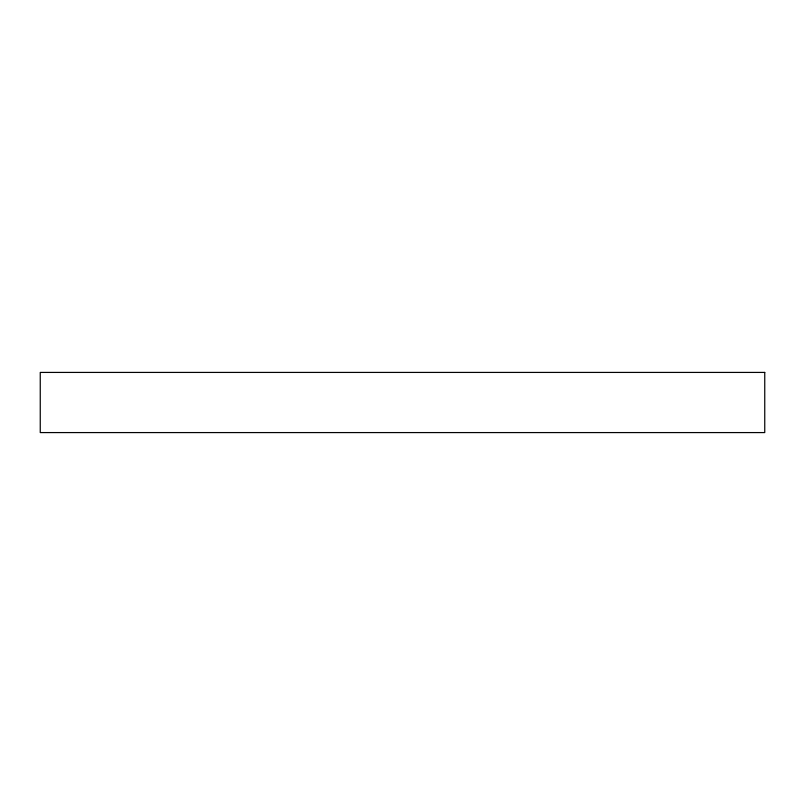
<?xml version="1.0" encoding="UTF-8"?>
<svg xmlns="http://www.w3.org/2000/svg" width="805" height="805" viewBox="0 0 805 805"><rect width="100%" height="100%" fill="white"/><g stroke="black" fill="none" stroke-linecap="round" stroke-linejoin="round"><path stroke-width="1.21" d="M764.75 372.423L40.25 372.423L40.25 432.577L764.75 432.577L764.75 372.423"/></g></svg>
